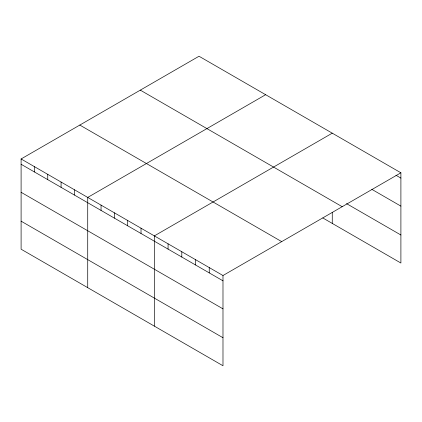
<?xml version="1.0" encoding="UTF-8"?>
<svg xmlns="http://www.w3.org/2000/svg" width="422" height="422" viewBox="0 0 422 422"><rect width="100%" height="100%" fill="white"/><g stroke="black" fill="none" stroke-linecap="round" stroke-linejoin="round"><path stroke-width="0.63" d="M400.9 172.798L199.015 56.242L21.1 158.962L21.1 249.202L222.985 365.758L222.985 275.519L400.9 172.798L400.9 263.038L322.819 217.958M265.638 94.707L87.723 197.427L87.723 287.662M332.262 133.173L154.341 235.893L154.341 326.127M395.957 175.251L400.9 178.1M371.798 189.33L400.9 206.131M346.536 203.62L400.9 235.007M140.304 90.139L342.189 206.696M79.811 125.065L281.696 241.621M21.1 158.962L222.985 275.519M21.1 164.263L222.985 280.82M21.1 192.295L222.985 308.851M21.1 221.17L222.985 337.727M332.262 212.329L332.262 223.407M209.254 267.595L209.254 272.897M195.528 259.667L195.528 264.969M181.798 251.744L181.798 257.045M168.072 243.816L168.072 249.117M141.022 228.196L141.022 233.498M127.697 220.506L127.697 225.807M114.373 212.809L114.373 218.116M101.048 205.118L101.048 210.42M74.399 189.731L74.399 195.033M61.074 182.04L61.074 187.342M47.749 174.349L47.749 179.651M34.425 166.653L34.425 171.954"/></g></svg>
